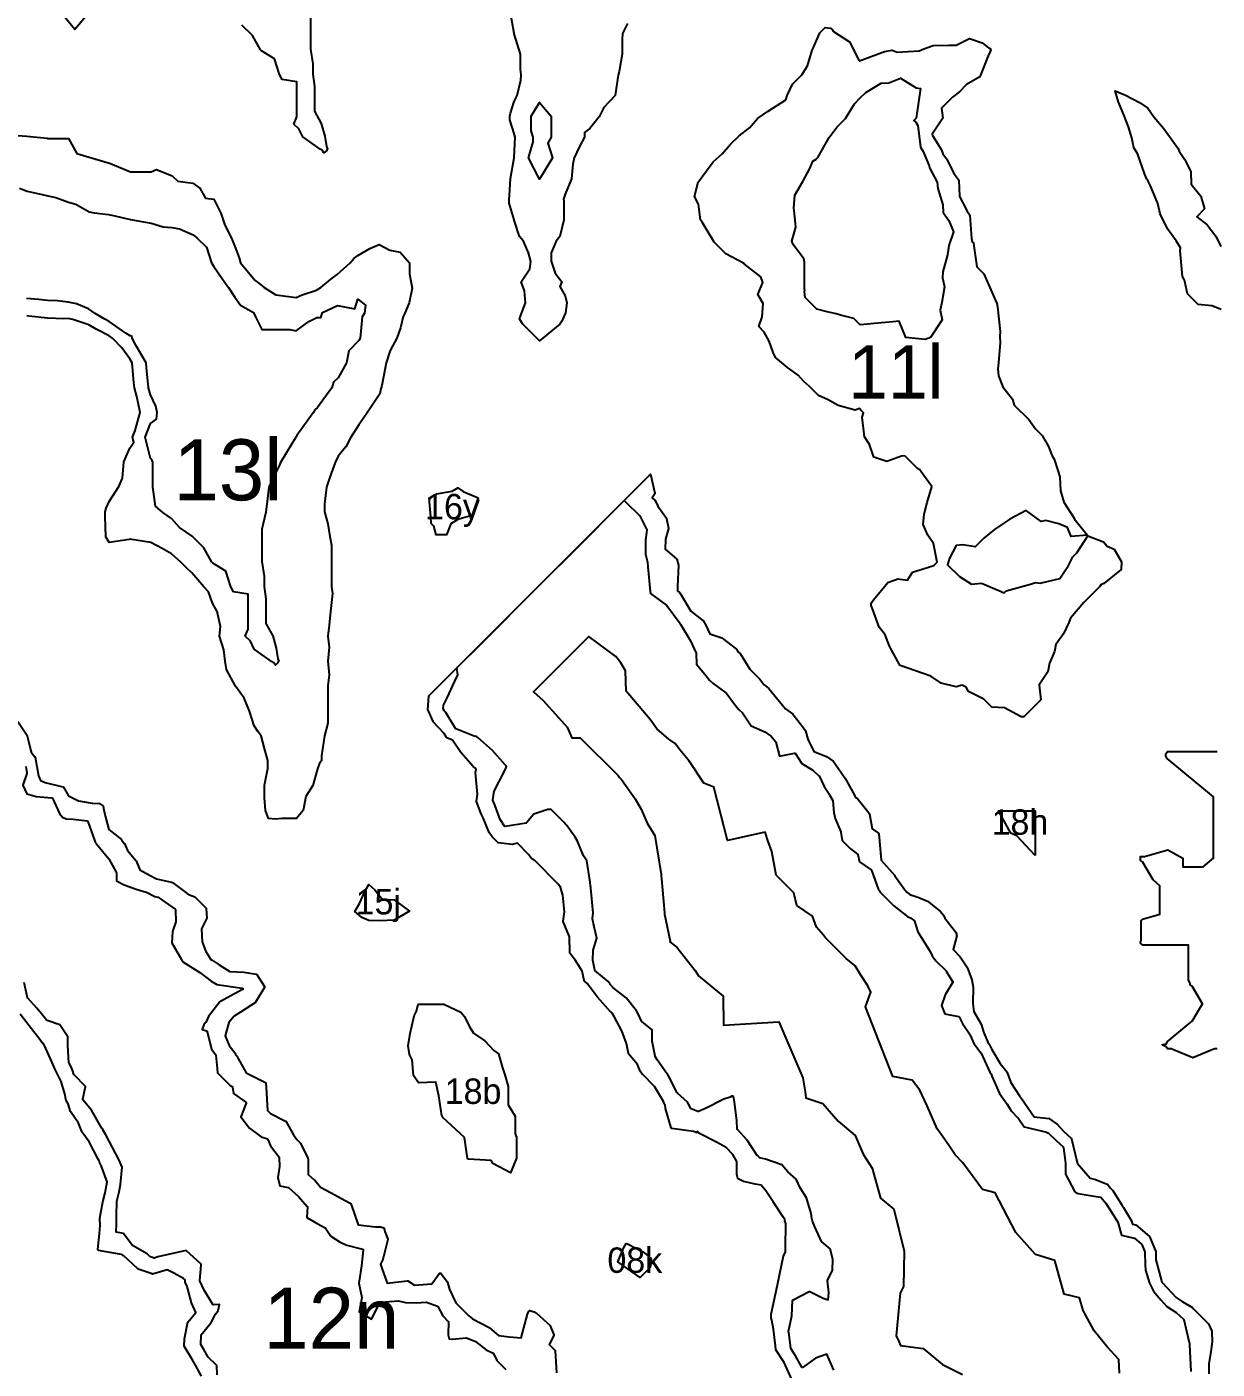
# Model space of a CAD drawing. Header units: millimetres. Extents: x 0 to 500, y 0 to 700.
# Drawn here: x 183.5 to 300.6, y 436.9 to 569 of the extents above; entities that cross this region are included whole.
import ezdxf
from ezdxf.enums import TextEntityAlignment as Align

# ---------------------------------------------------------------- set-up
doc = ezdxf.new("R2010")
doc.units = ezdxf.units.MM
doc.layers.add('CORTE', color=1, linetype='Continuous')
doc.layers.add('GRABADO', color=5, linetype='Continuous')

msp = doc.modelspace()

# ---------------------------------------------------------------- linework, layer by layer
at = {"layer": 'CORTE'}
for points in [[(186.52, 575.12), (188.32, 573.14), (188.62, 573.05), (188.78, 572.68), (189.81, 570.91), (189.5, 570.16), (188.27, 568.69), (187.05, 570.16), (186.75, 570.87), (186.17, 572.27), (185.9, 572.6), (185, 573.67), (185, 575.1), (185.4, 576.07), (186.29, 576.6), (186.52, 575.35), (186.52, 575.12)], [(265.42, 565.6), (265.44, 565.61), (267.9, 566.54), (268.65, 566.67), (269.15, 566.46), (271.31, 566.59), (271.77, 566.79), (272.67, 567.12), (274.21, 567.17), (274.96, 567.15), (276.25, 567.82), (277.49, 567.38), (278.14, 566.91), (278.25, 566.86), (278.35, 566.71), (278.28, 566.53), (278.1, 566.1), (277.26, 564.05), (275.97, 563.28), (275.27, 562.57), (274.57, 562.03), (273.49, 560.95), (273.64, 559.96), (272.59, 558.4), (272.61, 558.27), (273.49, 556.86), (273.65, 556.46), (274.02, 555.95), (274.68, 554.61), (275.21, 553.86), (275.26, 552.29), (275.26, 552.28), (276.03, 550.81), (276.29, 550.43), (276.47, 548.13), (276.52, 547.8), (276.64, 547.72), (276.68, 547.42), (276.98, 545.36), (277.67, 544.67), (278.12, 543.62), (278.93, 541.73), (278.98, 541.63), (278.99, 541.59), (279.01, 541.42), (279.28, 538.98), (279.23, 538.48), (279.28, 537.89), (279.1, 535.91), (279.04, 535.32), (279.12, 534.61), (279.55, 533.53), (280.5, 532.34), (280.65, 531.75), (282.08, 530.32), (282.74, 529.42), (283.4, 528.76), (284.03, 527.67), (284.37, 526.81), (284.57, 526.42), (284.96, 525.32), (285.15, 524.69), (285.2, 523.32), (285.52, 522.2), (286.54, 520.62), (286.62, 520.44), (286.73, 520.35), (287.85, 518.95), (286.27, 518.81), (285.88, 519.72), (285.03, 520.08), (283.76, 520.4), (283.29, 520.31), (281.83, 521.38), (281.83, 521.38), (280.22, 520.54), (279.64, 520.14), (278.73, 519.51), (277.68, 518.66), (276.82, 517.8), (275.59, 518), (274.93, 517.94), (274.3, 516.69), (274.11, 516.03), (275.26, 514.88), (276.46, 514.14), (277.45, 514.23), (279.38, 513.41), (279.45, 513.34), (279.53, 513.34), (279.68, 513.28), (279.87, 513.46), (282.25, 514.14), (282.74, 514.28), (283.2, 514.23), (285.14, 514.68), (285.98, 515.96), (286.42, 516.83), (286.81, 517.22), (287.9, 518.89), (289.44, 518.28), (289.79, 517.88), (290.49, 517.56), (291.2, 516.34), (291.18, 515.58), (289.47, 514.2), (289.19, 514.06), (289.07, 513.9), (287.49, 512.32), (286.18, 510.78), (286.03, 510.35), (285.51, 509.24), (284.75, 508.18), (284.61, 507.51), (284.14, 506.35), (283.95, 505.52), (283.1, 504.23), (283.26, 502.76), (281.59, 501.09), (281.35, 501.07), (279.7, 501.96), (278.47, 502.02), (277.66, 502.83), (276.15, 503.57), (275.92, 503.99), (275.55, 504.19), (274.95, 504.02), (273.48, 504.39), (272.46, 505.07), (271.59, 505.38), (269.54, 506.1), (269.45, 506.13), (269.39, 506.17), (268.39, 508.02), (267.97, 509.14), (267.37, 509.89), (266.73, 511.72), (266.6, 512.02), (266.57, 512.21), (266.66, 512.36), (266.81, 512.6), (268.23, 514.3), (269.21, 514.67), (270.15, 514.51), (270.66, 515.32), (272.74, 515.96), (273.08, 516.3), (272.73, 518.14), (272.16, 518.95), (271.7, 520.01), (271.79, 521.03), (272.11, 522.15), (272.56, 523.72), (272.56, 523.74), (271.5, 525.17), (271.36, 525.37), (271.15, 525.52), (269.91, 526.76), (269.56, 526.73), (268.12, 526.2), (266.86, 526.64), (266.43, 527.87), (265.92, 528.63), (265.71, 530.57), (265.83, 530.97), (265.63, 531.17), (265.43, 531.41), (265.02, 531.25), (263.33, 531.72), (262.35, 532.27), (261.41, 532.69), (260.51, 533.59), (259.92, 534.11), (259.41, 534.69), (258.37, 535.43), (257.17, 536.44), (256.94, 536.93), (256.55, 538.04), (256.07, 538.92), (255.53, 539.47), (255.85, 540.43), (255.97, 541.75), (255.44, 542.62), (255.93, 543.8), (255.73, 544.35), (254.14, 545.6), (254.13, 545.63), (254.12, 545.64), (253.95, 545.75), (252.3, 546.64), (251.16, 547.78), (250.91, 548.18), (250.75, 548.44), (249.95, 549.75), (249.79, 549.96), (249.62, 551.5), (249.2, 552.28), (249.56, 553.67), (250.39, 554.78), (251.05, 555.67), (251.94, 556.48), (252.75, 557.43), (253.62, 558.23), (254.62, 559.02), (255.41, 559.95), (256.47, 560.65), (258.21, 561.78), (258.32, 562.19), (258.85, 563.32), (259.77, 564.24), (260.34, 565.11), (260.78, 566.65), (260.93, 566.92), (261.53, 568.37), (262.07, 568.91), (262.59, 568.83), (262.77, 568.65), (262.88, 568.49), (264.47, 567.47), (265.42, 565.6)], [(225.37, 523.27), (225.92, 523.62), (226.45, 523.24), (227.93, 522.62), (227.32, 520.9), (225.95, 520.49), (225.26, 520.08), (224.81, 519), (223.82, 519), (223.59, 519.83), (223.32, 520.1), (223.27, 520.76), (223.13, 522.62), (223.85, 523.03), (225.37, 523.27)], [(282.73, 487.45), (280.9, 489.36), (280.75, 489.44), (280.32, 489.64), (279.1, 491.83), (282.73, 491.83), (282.73, 487.45)], [(218.26, 481), (217.19, 481.04), (216.49, 481.33), (215.81, 481.94), (216.25, 482.73), (216.86, 484.03), (217.19, 484.58), (217.76, 484.05), (218.54, 483.11), (219.67, 483.06), (221.19, 481.95), (219.67, 481.06), (218.26, 481)], [(227.06, 470.64), (227.47, 469.96), (228.59, 469.22), (229.49, 468.27), (229.92, 467.92), (230.34, 466.54), (230.55, 465.86), (230.89, 464.7), (230.89, 463.8), (230.89, 462.92), (231.58, 461.78), (231.58, 460.06), (231.71, 459.74), (231.71, 457.67), (231.12, 456.21), (229.39, 457.13), (229.2, 457.44), (226.97, 457.56), (226.87, 457.64), (226.62, 459.46), (226.59, 459.68), (224.5, 461.64), (224.46, 461.68), (224.43, 461.72), (224.36, 461.83), (224.07, 463.78), (223.76, 465.15), (222.07, 465.08), (221.58, 465.81), (221.43, 467.35), (221.19, 467.85), (221.04, 468.7), (221.26, 469.93), (221.65, 471.65), (221.79, 471.98), (221.86, 472.12), (222.05, 472.8), (224.57, 472.8), (226.24, 472.01), (226.6, 471.61), (227.06, 470.64)], [(244.94, 447.8), (244.86, 446.89), (243.88, 445.91), (242.93, 446.58), (241.68, 447.46), (242.3, 448.95), (242.5, 449.26), (242.63, 449.23), (244.13, 448.46), (244.5, 448.18), (244.94, 447.8)]]:
    msp.add_lwpolyline(points, close=True, dxfattribs=at)
for points in [[(211.43, 569.93), (211.43, 566.76), (211.67, 565.33), (211.67, 564.31), (211.84, 563.09), (211.84, 561.86), (211.84, 560.66), (212.51, 559.44), (212.85, 558.22), (213.02, 557.2), (213.12, 556.96), (212.98, 556.74), (212.76, 556.55), (212.61, 556.78), (212.39, 556.91), (210.68, 558.14), (210.31, 558.93), (209.8, 559.4), (210.1, 560.11), (210.1, 561.86), (210.1, 563.56), (208.65, 563.78), (208.4, 564.28), (207.9, 565.82), (206.61, 566.59), (206.52, 566.71), (205.74, 568.11), (204.69, 569.14)], [(242.61, 569.29), (242.14, 568.29), (242.09, 567.73), (242.09, 566.26), (241.8, 564.55), (241.72, 564.21), (241.66, 564), (241.4, 562.22), (241.38, 562.16), (240.31, 561.01), (239.82, 560.11), (238.93, 558.95), (238.38, 558.55), (238.38, 558.1), (237.89, 557.2), (237.39, 556.06), (237.25, 555.45), (237.11, 554.02), (236.5, 552.51), (236.36, 552.1), (236.34, 552), (236.35, 551.87), (236.35, 549.96), (235.98, 548.33), (235.6, 547.89), (235.1, 546.74), (235.1, 545.9), (235.5, 544.72), (236.16, 543.86), (235.96, 543.4), (236.5, 542.5), (236.66, 541.82), (236.51, 540.81), (236.18, 540), (235.98, 539.72), (233.98, 538.06), (232.31, 539.73), (232.01, 540.23), (232.6, 541.82), (232.49, 542.98), (232.18, 543.86), (233.01, 545.16), (233.11, 545.89), (232.88, 546.73), (232.38, 547.89), (231.99, 548.32), (231.48, 549.94), (231.47, 549.96), (231, 551.6), (231, 552.01), (231.03, 552.37), (231.11, 554.05), (231.47, 556.07), (231.47, 556.07), (231.47, 556.07), (231.47, 556.1), (231.57, 558.11), (231.47, 558.45), (231.05, 559.8), (231.06, 560.16), (231.1, 560.48), (231.47, 561.63), (231.78, 562.22), (232.12, 563.7), (232.15, 564.23), (232.11, 564.77), (232.11, 566.26), (231.48, 568.28), (231.47, 568.3), (231.47, 568.3), (231.47, 568.32), (231.1, 570.34)], [(301.02, 541.14), (300.1, 541.52), (298.74, 541.64), (297.71, 542.68), (297.43, 543.89), (297.41, 544.05), (297.22, 544.4), (296.99, 546.92), (297.02, 547.23), (296.58, 547.91), (295.74, 549.08), (295.01, 550.55), (294.77, 551.59), (294.05, 553.32), (293.82, 553.79), (293.69, 553.96), (293.5, 554.44), (292.77, 556.49), (292.41, 557.07), (292.21, 558.05), (291.91, 559.11), (291.42, 560.31), (290.9, 561.56), (290.59, 562.67), (291.6, 562.25), (292.97, 561.53), (293.81, 560.96), (294.38, 560.12), (295.33, 559), (296.51, 557.34), (296.77, 556.98), (296.87, 556.74), (297.39, 555.95), (298.02, 554.74), (298.06, 553.48), (299.01, 552.3), (299.37, 551.05), (298.6, 550.28), (299.63, 549.49), (300.47, 548.38), (300.98, 547.35)], [(181.78, 558.32), (183.55, 558.22), (185.56, 558), (185.6, 557.99), (185.61, 557.98), (185.62, 557.98), (187.66, 557.98), (188.48, 556.51), (189.68, 556.15), (191.68, 555.55), (191.72, 555.54), (191.73, 555.53), (191.77, 555.5), (193.75, 554.71), (195.76, 554.71), (196.3, 554.93), (197.85, 554.31), (198.39, 553.77), (199.88, 553.59), (200.57, 553.09), (201.11, 552.12), (201.93, 552.01), (202.63, 550.62), (203.02, 549.45), (203.67, 548.18), (203.99, 547.34), (204.42, 546.23), (204.57, 545.74), (206.01, 544), (206.36, 543.74), (206.9, 543.32), (208.03, 542.6), (209.29, 542.42), (210.03, 542.32), (210.63, 542.58), (212.04, 543.05), (212.45, 543.32), (213.42, 544.09), (214.07, 544.61), (214.07, 544.61), (215.36, 545.75), (215.73, 546.2), (216.11, 546.46), (217.27, 547.15), (218.19, 547.55), (219.25, 546.98), (220.27, 546.8), (220.72, 546.27), (221.17, 545.73), (221.17, 544.67), (221.43, 543.25), (221.16, 541.82), (220.73, 540.78), (220.56, 540.47), (220.3, 539.34), (219.92, 538.33), (219.27, 537.12), (218.88, 535.9), (218.46, 533.69), (218.38, 533.46), (218.37, 533.34), (218.26, 532.85), (217.01, 530.99), (216.66, 530.45), (216.21, 529.79), (215.39, 528.54), (214.93, 527.63), (214.18, 526.73), (213.88, 526.11), (213.36, 524.65), (213.01, 523.67), (212.82, 522.04), (212.82, 521.25), (213.15, 520.06), (213.36, 518.81), (213.5, 517.97), (213.5, 513.91), (213.6, 513.2), (213.42, 511.45), (213.27, 510.11), (213.16, 509.02), (213.27, 507.92), (213.16, 506.57), (213.27, 505.22), (213.16, 504.12), (213.16, 500.46), (212.82, 499.22), (212.54, 497.25), (212.54, 496.76), (212.34, 496.52), (212.15, 495.98), (211.68, 494.31), (211, 493.25), (210.73, 491.86), (210.07, 491.08), (208.62, 491.08), (208, 491.01), (207.32, 491.08), (207.03, 491.88), (206.92, 493.11), (206.92, 494.35), (207.26, 496), (207.26, 496.78), (206.93, 497.97), (206.59, 499.2), (206.28, 499.64), (205.89, 500.2), (205.43, 501.65), (204.93, 502.93), (204.07, 504.08), (203.86, 504.45), (203.18, 505.74), (203.04, 506.56), (202.92, 507.68), (202.49, 509.01), (202.61, 509.97), (202.26, 511.44), (201.82, 512.26), (201.42, 513.38), (200.96, 513.86), (199.79, 515.26), (199.29, 515.69), (198.69, 516.3), (197.77, 517.11), (196.85, 517.63), (195.75, 518.24), (193.87, 518.54), (193.73, 518.57), (193.6, 518.54), (191.66, 518.23), (191.32, 518.78), (191.24, 520.78), (191.24, 521.25), (191.34, 521.62), (191.63, 522.25), (192.58, 523.73), (192.95, 524.56), (193.1, 526.15), (193.67, 527.52), (194.06, 528.1), (193.94, 528.59), (194.21, 529.26), (194.68, 531.03), (194.38, 532.59), (194.13, 533.46), (194.08, 533.97), (193.9, 535.89), (193.67, 536.29), (192.89, 537.38), (191.99, 538.31), (191.66, 538.55), (190.38, 539.21), (189.63, 539.65), (188.08, 540.16), (187.61, 540.28), (187.2, 540.23), (185.58, 540.31), (183.73, 540.51), (183.54, 540.52)], [(258.81, 435.82), (258.16, 437.27), (258.02, 437.55), (257.22, 438.82), (257.21, 438.82), (257.21, 438.83), (257.21, 438.84), (257.17, 439.19), (256.97, 440.84), (256.82, 441.72), (256.75, 441.93), (256.75, 441.94), (256.74, 441.94), (256.74, 441.95), (256.74, 441.96), (256.75, 442.31), (256.75, 442.31), (257.35, 445.04), (257.37, 445.16), (257.37, 445.17), (257.37, 445.17), (257.37, 445.18), (257.38, 445.19), (257.38, 445.19), (257.95, 448.04), (257.95, 448.04), (257.96, 448.05), (257.96, 448.06), (258.16, 448.4), (258.17, 448.85), (258.2, 451.22), (258.11, 451.49), (258.11, 451.5), (258.1, 451.5), (258.09, 451.62), (257.98, 451.81), (256.96, 453.35), (256.23, 454.44), (255.77, 454.99), (255.18, 455.12), (254.05, 455.36), (254.05, 455.36), (254.04, 455.36), (253.52, 455.63), (253.51, 455.63), (253.51, 455.63), (253.5, 455.64), (253.5, 455.64), (253.49, 455.65), (253.49, 455.66), (253.49, 455.66), (253.48, 455.67), (253.37, 456.05), (253.37, 456.05), (253.36, 456.06), (253.36, 456.06), (253.37, 457.35), (252.97, 458.01), (252.34, 458.72), (251.36, 459.23), (249.65, 460.11), (249.65, 460.11), (249.64, 460.11), (249.63, 460.12), (249.63, 460.12), (249.62, 460.13), (249.62, 460.13), (249.55, 460.27), (249.4, 460.21), (249.4, 460.2), (249.38, 460.2), (249.37, 460.2), (249.36, 460.2), (249.35, 460.2), (249.35, 460.21), (249.11, 460.3), (246.99, 460.59), (246.98, 460.59), (246.97, 460.59), (246.96, 460.59), (246.96, 460.6), (246.95, 460.6), (246.94, 460.61), (246.94, 460.61), (246.93, 460.62), (246.93, 460.63), (246.93, 460.63), (246.93, 460.64), (246.37, 462.54), (246.36, 462.55), (246.36, 462.55), (246.32, 462.91), (246.27, 462.97), (246.27, 462.97), (246.27, 462.98), (246.26, 462.98), (246.16, 463.25), (245.28, 464.72), (244.09, 465.91), (244.09, 465.91), (244.08, 465.91), (243.87, 466.21), (243.87, 466.21), (243.87, 466.21), (243.87, 466.22), (243.62, 466.88), (242.73, 467.94), (242.73, 467.94), (242.72, 467.95), (242.72, 467.95), (242.72, 467.96), (242.72, 467.97), (242.53, 468.94), (242.07, 470.18), (241.34, 471.52), (241.1, 471.93), (241.04, 472), (240.97, 472.06), (240.97, 472.06), (240.96, 472.06), (239.66, 473.51), (239.66, 473.51), (238.67, 474.85), (238.38, 475.09), (238.37, 475.1), (238.37, 475.1), (238.36, 475.11), (238.36, 475.11), (238.36, 475.12), (238.36, 475.13), (238.35, 475.13), (238.16, 476.06), (237.5, 477.12), (236.96, 477.84), (236.96, 477.85), (236.95, 477.86), (236.95, 477.86), (236.95, 477.87), (236.95, 477.88), (236.92, 479.42), (236.91, 479.45), (236.31, 480.95), (236.31, 480.96), (236.31, 480.97), (236.31, 480.98), (236.31, 480.98), (236.44, 481.88), (236.25, 483.54), (236.1, 484.08), (236.03, 484.32), (235.81, 484.63), (233.5, 486.95), (233.17, 487.17), (233.17, 487.17), (233.16, 487.18), (233.16, 487.18), (233.16, 487.19), (232.93, 487.51), (231.8, 488.64), (231.29, 488.53), (231.28, 488.53), (229.95, 488.68), (229.94, 488.68), (229.93, 488.68), (229.92, 488.69), (229.92, 488.69), (229.91, 488.69), (229.91, 488.69), (229.9, 488.7), (229.4, 489.17), (229.39, 489.18), (229.39, 489.18), (229.02, 489.7), (229.02, 489.71), (229.02, 489.71), (228.43, 491.13), (228.24, 491.54), (228.24, 491.54), (227.76, 492.75), (227.76, 492.75), (227.76, 492.76), (227.76, 492.77), (227.86, 493.48), (227.66, 495.6), (227.66, 495.61), (227.66, 495.62), (227.66, 495.62), (227.66, 495.62), (227.75, 495.9), (227.62, 496.05), (227.44, 496.2), (227.44, 496.2), (226.24, 497.56), (226.24, 497.56), (225.41, 498.78), (224.86, 499.01), (224.85, 499.01), (224.85, 499.01), (224.84, 499.02), (224.84, 499.02), (224.83, 499.03), (224.83, 499.03), (224.82, 499.03), (224.58, 499.44), (223.52, 500.6), (223.51, 500.6), (223.51, 500.61), (223.51, 500.61), (223.01, 501.74), (223, 501.75), (223, 501.76), (223, 501.76), (223, 501.77), (223, 501.77), (223.09, 503.12), (223.09, 503.12), (223.09, 503.14), (223.09, 503.15), (223.1, 503.15), (223.1, 503.16), (223.11, 503.17), (223.96, 504.02), (226.96, 507.02), (231.25, 511.31), (236.13, 516.19), (240.06, 520.12), (243.34, 523.4), (243.81, 523.87), (243.81, 523.87), (243.9, 523.96), (243.9, 523.96), (244.9, 524.96), (245.32, 523.07), (245.32, 523.06), (245.32, 523.05), (245.32, 523.04), (245.31, 523.03), (245.31, 523.02), (245.06, 522.64), (245.31, 522.38), (245.32, 522.38), (245.32, 522.37), (245.32, 522.37), (245.33, 522.36), (245.6, 521.79), (246.46, 520.63), (246.46, 520.62), (246.46, 520.62), (246.47, 520.61), (246.47, 520.6), (246.65, 519.64), (246.65, 519.64), (246.65, 519.63), (246.65, 519.62), (246.65, 519.61), (246.35, 518.56), (246.32, 517.59), (247.44, 516.61), (247.45, 516.61), (247.45, 516.61), (247.46, 516.6), (247.46, 516.59), (247.46, 516.59), (247.46, 516.58), (247.63, 516.01), (247.63, 516), (247.64, 515.99), (247.55, 513.91), (247.53, 513.46), (247.74, 513.3), (247.75, 513.3), (247.75, 513.29), (247.76, 513.28), (247.94, 513.03), (247.94, 513.03), (248.84, 511.49), (250.04, 510.57), (250.05, 510.56), (250.05, 510.56), (250.05, 510.55), (250.06, 510.55), (250.34, 510.09), (250.34, 510.09), (250.73, 509.26), (251.9, 508.84), (251.91, 508.84), (251.92, 508.84), (251.92, 508.83), (253.34, 507.72), (253.34, 507.72), (253.35, 507.71), (253.35, 507.71), (253.35, 507.7), (253.36, 507.7), (253.47, 507.47), (253.69, 507.31), (253.69, 507.31), (253.7, 507.3), (253.7, 507.3), (253.71, 507.3), (254.65, 505.76), (255.63, 504.78), (255.63, 504.77), (256.02, 504.27), (256.53, 503.88), (256.53, 503.88), (256.53, 503.88), (257.42, 502.78), (258.15, 501.87), (258.86, 501.36), (258.86, 501.36), (258.87, 501.36), (258.87, 501.35), (259.39, 500.73), (259.39, 500.73), (260.13, 499.72), (260.13, 499.71), (260.14, 499.71), (260.14, 499.7), (260.37, 498.89), (260.95, 497.67), (262.18, 497.18), (262.19, 497.17), (262.2, 497.17), (262.86, 496.71), (262.86, 496.71), (262.86, 496.7), (262.87, 496.7), (262.87, 496.7), (263.33, 496.04), (264.06, 494.99), (264.06, 494.99), (265, 493.23), (265.07, 493.16), (265.2, 493.08), (265.2, 493.08), (265.21, 493.08), (265.21, 493.07), (266.25, 491.78), (266.25, 491.78), (266.4, 491.57), (266.4, 491.56), (266.41, 491.55), (266.41, 491.54), (266.69, 490.05), (267.3, 489.63), (267.31, 489.63), (267.31, 489.62), (267.32, 489.62), (267.32, 489.61), (267.33, 489.61), (267.33, 489.6), (267.33, 489.59), (267.33, 489.58), (267.57, 486.98), (267.58, 486.98), (267.58, 486.97), (267.58, 486.97), (267.58, 486.97), (268.92, 485.46), (268.92, 485.45), (269.89, 484.06), (270.14, 483.81), (270.39, 483.61), (271.27, 483.29), (271.27, 483.29), (272.12, 482.94), (272.13, 482.94), (272.13, 482.94), (272.14, 482.93), (273.4, 481.94), (273.4, 481.94), (273.4, 481.94), (273.69, 481.58), (273.7, 481.58), (273.7, 481.57), (273.7, 481.56), (273.83, 481.27), (274.9, 479.9), (274.9, 479.9), (274.9, 479.89), (274.91, 479.88), (274.91, 479.88), (275.01, 479.55), (275.01, 479.55), (275.01, 479.54), (275.01, 479.53), (275.01, 479.52), (274.65, 478.18), (275.35, 477.48), (275.35, 477.47), (275.35, 477.47), (276.05, 476.38), (276.05, 476.38), (276.06, 476.37), (276.36, 475.57), (276.36, 475.57), (276.48, 475.2), (276.48, 475.2), (276.61, 474.48), (276.61, 474.48), (276.61, 474.47), (276.57, 472.87), (276.67, 472.08), (277.39, 470.85), (277.39, 470.84), (277.39, 470.84), (277.66, 469.99), (278.05, 469.07), (278.24, 468.83), (278.24, 468.82), (278.24, 468.82), (278.47, 468.34), (279.27, 466.97), (279.96, 466.11), (279.96, 466.1), (279.96, 466.09), (280.31, 465.12), (281.19, 463.8), (281.46, 463.41), (281.68, 463.12), (281.68, 463.12), (282.61, 461.72), (284.08, 461.56), (284.08, 461.56), (284.09, 461.55), (284.1, 461.55), (284.11, 461.55), (284.11, 461.54), (284.83, 461.04), (284.83, 461.03), (284.84, 461.03), (285.49, 460.33), (286.28, 459.59), (286.28, 459.59), (286.29, 459.58), (286.29, 459.57), (286.3, 459.56), (286.3, 459.56), (286.82, 457.36), (286.82, 457.36), (286.83, 457.26), (286.83, 457.26), (286.83, 457.21), (286.88, 457.13), (288.14, 455.71), (288.64, 455.55), (288.64, 455.55), (289.8, 455.11), (289.81, 455.11), (289.81, 455.1), (289.82, 455.1), (289.82, 455.1), (289.83, 455.09), (289.83, 455.09), (290.08, 454.74), (290.34, 454.48), (290.34, 454.48), (290.35, 454.47), (291.26, 453.02), (291.4, 452.8), (292.19, 451.49), (292.19, 451.49), (292.19, 451.48), (292.28, 451.18), (292.57, 451.11), (292.58, 451.11), (292.58, 451.1), (292.59, 451.1), (292.59, 451.1), (292.6, 451.09), (293.95, 449.97), (293.95, 449.97), (293.95, 449.97), (293.96, 449.96), (293.96, 449.95), (293.97, 449.95), (294.56, 448.55), (294.57, 448.55), (294.57, 448.54), (294.57, 448.53), (294.59, 447.66), (295.14, 445.58), (295.18, 445.47), (295.2, 445.43), (295.23, 445.39), (296.57, 443.95), (297.18, 443.56), (298.14, 443), (298.15, 443), (298.15, 442.99), (298.16, 442.99), (298.32, 442.81), (299.76, 441.37), (299.76, 441.36), (299.76, 441.36), (299.77, 441.35), (299.77, 441.35), (300.09, 440.64), (300.09, 440.64), (300.09, 440.63), (300.09, 440.62), (300.12, 439.6), (300.12, 439.6), (300, 438.65), (300, 438.65), (299.8, 437.44), (299.81, 436.45)], [(291.02, 436.51), (290.96, 437.86), (289.81, 439.1), (288.51, 440.68), (287.44, 442.67), (287.07, 443.92), (285.58, 444.29), (284.64, 447.58), (282.75, 448.19), (280.83, 450.34), (278.77, 454.26), (277.52, 454.57), (275.59, 457.19), (274.84, 458), (274.19, 458.99), (273.07, 460.54), (272.09, 462.82), (272.06, 462.88), (271.37, 464.35), (270.61, 465.34), (268.73, 465.69), (266.04, 472.54), (266.55, 473.98), (266.25, 474.61), (265.58, 475.68), (265.01, 476.58), (264.14, 477.29), (262.1, 479.33), (261.91, 479.61), (261.21, 480.39), (260.81, 481.48), (259.29, 482.51), (258.98, 483.77), (257.25, 485.5), (256.82, 487.83), (256.44, 488.82), (256.17, 489.73), (252.45, 488.92), (251.11, 494.15), (250.14, 494.57), (248.65, 496.79), (248.59, 496.84), (247.76, 497.82), (247.3, 498.44), (246.69, 498.89), (245.5, 499.9), (244.84, 500.81), (242.49, 503.6), (242.42, 505.61), (241.96, 506.39), (241.48, 507.03), (238.83, 508.99), (238.67, 508.83), (233.39, 503.55), (234.3, 502.73), (235.82, 501.03), (236.68, 500.07), (237.14, 499), (237.97, 499.01), (241.69, 495.3), (241.82, 495.11), (242.02, 494.92), (243.36, 493.01), (243.95, 492), (244.54, 490.63), (245.3, 489.39), (245.92, 485.57), (245.93, 485.41), (245.98, 485.14), (246.27, 481.81), (246.26, 481.67), (246.83, 479.02), (246.8, 478.94), (247.46, 478.42), (249.27, 476.14), (249.59, 475.6), (252.04, 473.6), (252.05, 470.73), (257.51, 471.07), (259.86, 465.58), (260.09, 464.19), (260.16, 463.6), (261.83, 463.04), (263.34, 461.3), (265.01, 459.88), (265.79, 458.07), (266.69, 456.68), (267.51, 453.72), (268.8, 452.65), (269.84, 448.5), (269.75, 445.03), (269.44, 444.37), (269.06, 440.2), (269.33, 439.57), (269.48, 439.24), (271.71, 438.95), (273.61, 437.38), (275.56, 436.38)], [(182.67, 500.62), (183.57, 499.24), (183.58, 499.23), (183.58, 499.22), (183.65, 498.94), (183.98, 497.6), (184.35, 497.14), (184.35, 497.14), (184.35, 497.13), (184.36, 497.13), (184.36, 497.12), (184.36, 497.11), (184.7, 495.28), (184.88, 494.81), (185.35, 494.62), (187.09, 494.19), (187.1, 494.19), (187.11, 494.18), (187.11, 494.18), (187.12, 494.18), (187.12, 494.17), (187.13, 494.17), (187.13, 494.16), (187.14, 494.16), (187.64, 493.3), (188.62, 492.83), (189.98, 492.6), (190.67, 492.55), (190.68, 492.55), (190.69, 492.54), (190.69, 492.54), (190.7, 492.54), (191.03, 492.33), (191.04, 492.33), (191.04, 492.33), (191.05, 492.32), (191.05, 492.31), (191.06, 492.31), (191.06, 492.3), (191.06, 492.29), (191.06, 492.29), (191.13, 491.94), (191.26, 491.33), (191.62, 489.99), (192.85, 489), (192.85, 489), (192.86, 488.99), (193.13, 488.63), (193.14, 488.63), (193.14, 488.62), (193.45, 487.93), (194.3, 486.92), (194.3, 486.92), (194.31, 486.91), (194.31, 486.9), (194.67, 486.02), (195.67, 485.46), (196.3, 485.15), (197.77, 484.81), (197.78, 484.81), (197.87, 484.78), (197.88, 484.78), (197.88, 484.78), (199.33, 483.71), (199.55, 483.58), (200.06, 483.38), (200.06, 483.38), (200.07, 483.38), (200.08, 483.37), (200.08, 483.37), (201.17, 482.27), (201.17, 482.27), (201.18, 482.26), (201.18, 482.26), (201.19, 482.25), (201.19, 482.24), (201.19, 482.23), (201.26, 481.31), (201.26, 481.3), (201.26, 481.29), (201.26, 481.28), (200.72, 480.21), (200.79, 478.95), (201.16, 477.98), (201.65, 477.22), (201.78, 477.14), (201.78, 477.14), (201.87, 477.07), (202.46, 476.68), (203.52, 476.03), (204.88, 475.96), (204.88, 475.96), (206.12, 475.75), (206.13, 475.75), (206.13, 475.74), (206.14, 475.74), (206.15, 475.73), (206.15, 475.73), (206.16, 475.72), (206.16, 475.72), (206.92, 474.54), (206.92, 474.54), (206.92, 474.53), (206.93, 474.52), (206.93, 474.51), (206.93, 474.5), (206.93, 474.49), (206.93, 474.48), (206.92, 474.47), (206.92, 474.46), (206.05, 473.01), (206.04, 473), (206.03, 472.99), (204.57, 472.03), (203.95, 471.63), (203.42, 471), (203.06, 469.69), (203.46, 468.76), (204.04, 467.99), (204.04, 467.99), (204.05, 467.98), (204.05, 467.98), (204.05, 467.97), (204.05, 467.96), (204.06, 467.96), (204.07, 467.84), (204.18, 467.72), (204.18, 467.72), (204.19, 467.72), (204.19, 467.71), (205.13, 466.06), (206.96, 465.14), (206.96, 465.14), (206.96, 465.13), (206.97, 465.13), (207.03, 465.08), (207.03, 465.08), (207.04, 465.07), (207.04, 465.07), (207.04, 465.06), (207.05, 465.05), (207.05, 465.04), (207.05, 465.04), (207.05, 465.03), (207.07, 464.63), (207.21, 462.34), (207.51, 462.04), (209, 461.31), (209, 461.31), (209.01, 461.31), (209.02, 461.3), (209.02, 461.3), (209.03, 461.29), (209.03, 461.29), (209.77, 459.95), (210.11, 459.51), (210.46, 459.15), (210.47, 459.15), (210.47, 459.14), (210.47, 459.14), (211.19, 457.67), (211.19, 457.67), (211.23, 457.52), (211.23, 457.52), (211.23, 457.51), (211.23, 457.5), (211.2, 456.06), (211.85, 455.49), (211.86, 455.49), (212.43, 454.82), (213.47, 454.26), (215.22, 453.31), (215.35, 453.25), (215.35, 453.25), (215.36, 453.24), (215.36, 453.24), (215.37, 453.23), (215.37, 453.23), (215.44, 453.12), (215.44, 453.12), (215.45, 453.11), (215.45, 453.11), (216.12, 451.12), (217.83, 450.91), (218.32, 450.91), (218.32, 450.91), (218.33, 450.91), (218.34, 450.91), (218.65, 450.8), (218.66, 450.8), (218.66, 450.8), (218.67, 450.79), (218.67, 450.79), (218.68, 450.78), (218.68, 450.78), (218.69, 450.77), (218.69, 450.76), (218.69, 450.76), (218.7, 450.75), (218.74, 450.44), (219.05, 449.71), (219.05, 449.7), (219.05, 449.7), (219.05, 449.69), (219.06, 449.68), (219.06, 449.68), (219.05, 449.67), (218.55, 447.69), (218.55, 447.68), (218.33, 447.23), (218.47, 446.83), (219, 445.38), (219.82, 445.45), (220.97, 445.6), (220.98, 445.6), (220.98, 445.6), (220.99, 445.6), (221, 445.6), (221.01, 445.6), (221.01, 445.59), (221.02, 445.59), (221.66, 445.18), (223.39, 445.3), (224.13, 446.34), (224.14, 446.35), (224.16, 446.36), (224.17, 446.36), (224.18, 446.36), (224.19, 446.36), (224.2, 446.36), (224.22, 446.36), (224.22, 446.36), (224.23, 446.36), (224.24, 446.35), (224.24, 446.34), (224.25, 446.34), (224.25, 446.34), (224.91, 445.47), (224.91, 445.47), (224.92, 445.46), (224.92, 445.46), (225.1, 444.74), (225.74, 443.42), (227.01, 442.16), (227.19, 442.02), (227.19, 442.01), (227.37, 441.84), (229.03, 440.99), (229.03, 440.99), (229.04, 440.98), (229.95, 440.22), (230.97, 440.09), (232.15, 440), (232.67, 441.81), (232.79, 442.3), (232.79, 442.3), (232.93, 442.61), (232.93, 442.62), (232.94, 442.63), (232.95, 442.64), (232.96, 442.65), (232.97, 442.66), (232.99, 442.66), (233, 442.66), (233.01, 442.66), (233.3, 442.59), (233.31, 442.59), (233.31, 442.59), (233.44, 442.53), (233.45, 442.53), (233.65, 442.41), (233.66, 442.41), (233.66, 442.4), (235.01, 441.19), (235.02, 441.18), (235.02, 441.18), (235.02, 441.17), (235.03, 441.17), (235.03, 441.16), (235.39, 440.28), (235.39, 440.28), (235.39, 440.27), (235.4, 440.26), (235.39, 440.25), (235.39, 440.24), (235.39, 440.24), (235.39, 440.23), (234.92, 439.33), (235.48, 438.76), (235.48, 438.76), (235.49, 438.75), (235.49, 438.75), (235.5, 438.74), (235.5, 438.73), (235.5, 438.73), (235.5, 438.72), (235.65, 436.56)], [(300.63, 468.43), (300.34, 468.43), (298.21, 467.54), (296.08, 468.43), (295.72, 468.43), (295.6, 468.63), (295.2, 468.8), (295.63, 468.92), (295.7, 469.11), (297.83, 470.88), (298, 471.02), (298.15, 471.15), (299.17, 472.86), (298.15, 474.57), (297.97, 474.72), (297.97, 474.88), (297.8, 475.16), (297.8, 478.62), (293.29, 478.62), (293.08, 478.8), (293.08, 478.99), (293.13, 479.09), (293.13, 481.05), (293.28, 481.17), (294.99, 481.65), (294.99, 484.47), (294.31, 485.04), (293.26, 486.8), (293.08, 486.95), (293.08, 487.34), (293.48, 487.34), (295.77, 487.98), (297.23, 487.17), (297.23, 486.32), (299.23, 486.32), (300.25, 487.16), (300.25, 493.2), (298.16, 494.94), (298, 495.08), (297.83, 495.22), (295.71, 496.99), (295.58, 497.2), (295.58, 497.43), (295.72, 497.67), (296.1, 497.67), (300.32, 497.67), (300.63, 497.67)], [(200.74, 436.2), (200.14, 437.29), (199.86, 437.76), (199.03, 439.17), (199.03, 439.18), (199.02, 439.19), (199.02, 439.19), (199.02, 439.2), (199.02, 439.2), (199.02, 439.21), (199.04, 439.88), (199.04, 439.88), (199.04, 439.88), (199.39, 441.55), (199.4, 441.56), (199.4, 441.56), (199.4, 441.57), (199.41, 441.57), (200.18, 442.47), (199.75, 443.43), (199.75, 443.43), (199.75, 443.44), (199.31, 445.05), (199.11, 445.47), (199.11, 445.48), (199.11, 445.49), (199.11, 445.5), (199.11, 445.51), (199.12, 445.69), (198.96, 445.83), (198, 446.35), (197.34, 446.67), (195.92, 446.26), (195.91, 446.26), (195.9, 446.26), (195.9, 446.26), (195.89, 446.26), (195.88, 446.26), (195.88, 446.27), (194.51, 446.75), (194.5, 446.75), (194.49, 446.75), (194.49, 446.76), (194.48, 446.76), (193.08, 448.04), (192.96, 448.1), (192.96, 448.11), (192.95, 448.11), (192.94, 448.12), (192.94, 448.12), (192.89, 448.2), (192.67, 448.23), (190.6, 448.59), (190.6, 448.59), (190.59, 448.59), (190.58, 448.6), (190.57, 448.6), (190.57, 448.61), (190.56, 448.61), (190.56, 448.61), (190.55, 448.62), (190.55, 448.63), (190.55, 448.63), (190.54, 448.64), (190.54, 448.65), (190.54, 448.66), (190.54, 448.67), (190.68, 450.24), (190.76, 451.04), (190.74, 451.74), (190.74, 451.75), (191.03, 453.36), (191.24, 454.24), (191.45, 455.33), (190.86, 456.95), (190.71, 457.28), (190.66, 457.39), (190.57, 457.56), (189.67, 459.27), (188.95, 460.26), (188.95, 460.26), (188.95, 460.27), (188.95, 460.27), (188.62, 461.11), (187.85, 462.24), (187.85, 462.25), (187.85, 462.25), (187.84, 462.26), (187.62, 463), (187.44, 463.27), (187.44, 463.27), (187.44, 463.28), (187.44, 463.28), (187.43, 463.29), (187.29, 463.99), (186.92, 465.19), (186.38, 466.32), (186, 467.14), (185.3, 468.76), (185.04, 469.03), (185.03, 469.03), (185.03, 469.04), (184.84, 469.32), (183.79, 470.67), (182.9, 471.82)]]:
    msp.add_lwpolyline(points, dxfattribs=at)
at = {"layer": 'GRABADO'}
for points in [[(273.08, 553.67), (273.15, 553.04), (273.63, 551.46), (273.68, 550.69), (273.72, 550.6), (274.22, 549.9), (274.69, 548.8), (274.24, 547.44), (274.08, 546.53), (273.63, 544.85), (273.61, 544.27), (273.79, 543.38), (273.52, 541.85), (273.38, 541.09), (273.56, 540.14), (272.42, 538.41), (271.91, 538.2), (270.01, 538.41), (269.33, 539.99), (268.71, 539.94), (266.88, 539.77), (266.21, 539.71), (265.51, 539.65), (264.89, 540.26), (263.58, 540.6), (263.13, 540.71), (262.25, 540.93), (261.25, 541.17), (260.08, 542.34), (260.02, 542.93), (260.05, 543.04), (260.02, 543.16), (260.02, 545.81), (259.98, 546.15), (258.91, 547.54), (258.78, 547.86), (259.18, 549.26), (259.03, 550.58), (258.97, 551.13), (259.08, 552.41), (259.85, 553.76), (260.57, 555.03), (260.86, 555.74), (261.17, 555.94), (261.34, 556.11), (262.45, 558.08), (263.22, 559.1), (264.06, 559.94), (264.96, 561.4), (265.52, 561.96), (266.07, 562.51), (267.56, 563.43), (268.33, 563.44), (269.47, 563.91), (271.02, 562.96), (271.43, 562.88), (271.01, 559.96), (270.78, 559.73), (270.98, 559.57), (271.19, 559.24), (271.44, 557.11), (271.7, 556.7), (272.29, 555.28), (272.31, 555.09), (273.08, 553.67)], [(232.89, 556.07), (233.33, 557.64), (233.35, 558.11), (233.16, 558.73), (233.16, 560.18), (233.98, 561.53), (235.1, 560.18), (235.1, 558.1), (234.78, 557.52), (235.25, 556.07), (233.98, 553.97), (232.89, 556.07)]]:
    msp.add_lwpolyline(points, close=True, dxfattribs=at)
for points in [[(182.82, 553.1), (183.57, 552.78), (185.05, 552.45), (185.6, 552.33), (186.39, 552.16), (187.64, 551.7), (188.35, 551.5), (189.68, 550.77), (190.18, 550.67), (191.57, 550.5), (191.71, 550.47), (191.9, 550.44), (193.75, 549.99), (195.03, 549.76), (195.79, 549.63), (196.94, 549.28), (197.82, 549.21), (198.57, 549.1), (199.89, 548.49), (200.28, 548.2), (201.22, 547.3), (201.72, 545.73), (201.95, 545.38), (202.74, 544.24), (203.39, 543.3), (203.99, 542.35), (204.56, 541.58), (205.85, 540.86), (206.03, 540.44), (206.65, 539.2), (209.41, 539.2), (210.02, 539.06), (211.27, 539.96), (212.06, 540.36), (212.46, 540.36), (212.62, 540.86), (214.1, 541.55), (215.82, 541.23), (216.11, 542.16), (216.85, 541.58), (216.74, 540.78), (216.53, 540.42), (216.53, 540.42), (216.34, 538.34), (216.21, 538.11), (215.2, 537.1), (214.98, 535.89), (214.17, 534.44), (213.72, 533.99), (213.55, 533.44), (212.13, 531.5), (211.88, 531.28), (211.7, 530.99), (210.1, 528.74), (210.02, 528.63), (209.96, 528.54), (209.6, 527.94), (208.5, 526.1), (208.35, 525.77), (208.07, 525.18), (207.35, 523.67), (207.18, 522.3), (207.06, 521.23), (206.65, 519.53), (206.65, 516.36), (206.89, 514.93), (206.89, 513.91), (207.06, 512.69), (207.06, 511.46), (207.06, 510.26), (207.73, 509.05), (208.07, 507.82), (208.24, 506.8), (208.34, 506.56), (208.2, 506.35), (207.99, 506.15), (207.83, 506.38), (207.62, 506.51), (205.9, 507.74), (205.54, 508.53), (205.02, 509), (205.32, 509.71), (205.32, 511.46), (205.32, 513.16), (203.87, 513.38), (203.62, 513.88), (203.12, 515.42), (201.84, 516.19), (201.74, 516.31), (200.96, 517.71), (199.91, 518.74), (199.8, 518.84), (198.56, 519.71), (197.76, 520.58), (196.91, 521.19), (196.21, 521.82), (195.95, 523.68), (195.95, 525.83), (195.93, 526.12), (195.88, 526.31), (195.7, 526.5), (195.17, 528.59), (195.71, 529.94), (196.3, 530.35), (196.36, 531.02), (196.23, 531.64), (195.7, 532.77), (195.5, 533.46), (195.31, 535.45), (195.27, 535.89), (194.3, 537.57), (193.92, 538.34), (193.86, 538.52), (193.71, 538.55), (193.27, 538.81), (191.66, 539.97), (191.21, 540.2), (190.27, 540.75), (189.62, 541.22), (188.42, 541.72), (187.61, 541.87), (186.55, 542.01), (185.58, 542.05), (184.71, 542.14), (183.53, 542.25)], [(262.9, 436.82), (262.23, 438.37), (261.12, 437.98), (259.89, 437.09), (259.89, 437.09), (259.88, 437.08), (259.87, 437.08), (259.87, 437.08), (259.86, 437.07), (259.85, 437.07), (259.84, 437.07), (259.83, 437.08), (259.82, 437.08), (259.81, 437.08), (259.8, 437.09), (259.8, 437.09), (259.79, 437.1), (259.79, 437.11), (259.78, 437.11), (259.13, 438.23), (258.68, 438.95), (258.67, 438.95), (258.67, 438.97), (258.67, 438.97), (258.67, 438.98), (258.48, 440.5), (258.47, 440.58), (258.47, 440.59), (258.47, 440.6), (258.78, 442.15), (258.86, 443.66), (258.86, 443.66), (258.86, 443.67), (258.87, 443.68), (258.87, 443.69), (258.89, 443.71), (258.89, 443.71), (258.9, 443.72), (260.48, 444.53), (260.49, 444.53), (260.49, 444.53), (260.5, 444.54), (260.51, 444.54), (260.52, 444.54), (260.53, 444.54), (260.54, 444.53), (260.54, 444.53), (261.88, 443.88), (262.36, 443.73), (262.42, 444.46), (262.3, 445.6), (262.3, 445.6), (262.3, 445.61), (262.3, 445.62), (262.3, 445.63), (262.3, 445.64), (262.79, 446.66), (262.81, 447.72), (262.56, 448.73), (261.72, 449.43), (261.71, 449.44), (261.71, 449.44), (261.7, 449.45), (261.7, 449.45), (261.7, 449.46), (261.03, 450.9), (261.03, 450.91), (260.83, 451.48), (260.74, 451.73), (260.74, 451.74), (260.67, 452.21), (260.24, 453.76), (259.59, 454.75), (259.59, 454.76), (259.22, 455.61), (258.4, 456.31), (258.4, 456.32), (257.79, 457.02), (256.21, 457.55), (255.62, 457.7), (255.61, 457.7), (255.6, 457.71), (255.6, 457.71), (255.59, 457.71), (255.59, 457.72), (255.4, 457.91), (255.39, 457.91), (255.39, 457.92), (254.39, 459.42), (253.44, 460.47), (253.43, 460.47), (253.43, 460.48), (253.42, 460.49), (253.42, 460.49), (253.42, 460.5), (253.42, 460.51), (253.42, 460.51), (253.39, 461.36), (253.16, 463.18), (253.09, 463.61), (253.02, 463.77), (252.87, 463.76), (252.73, 463.67), (252.73, 463.67), (252.71, 463.67), (252.11, 463.47), (250.36, 462.57), (249.59, 462.26), (249.59, 462.25), (249.58, 462.25), (249.57, 462.25), (249.56, 462.25), (249.55, 462.25), (249.54, 462.25), (249.54, 462.25), (248.89, 462.52), (248.89, 462.52), (248.88, 462.52), (248.87, 462.53), (248.87, 462.53), (248.86, 462.54), (248.86, 462.54), (248.86, 462.55), (248.52, 463.17), (247.53, 464.07), (247.53, 464.08), (247.52, 464.08), (247.52, 464.09), (247.52, 464.09), (246.67, 465.76), (246.53, 465.98), (246.39, 466.12), (246.39, 466.12), (246.39, 466.12), (245.54, 467.32), (245.54, 467.32), (245.33, 467.67), (245.33, 467.68), (245.33, 467.69), (245.33, 467.69), (245.05, 469.18), (245.05, 469.18), (245.05, 470.28), (244.03, 471.11), (244.02, 471.12), (244.02, 471.12), (244.01, 471.13), (244.01, 471.13), (244.01, 471.14), (243.71, 471.81), (243.5, 472.15), (242.48, 473.44), (241.19, 474.46), (241.18, 474.47), (241.18, 474.47), (240.92, 474.76), (240.91, 474.77), (240.72, 475.03), (239.42, 476.13), (239.41, 476.14), (239.41, 476.14), (239.4, 476.15), (239.4, 476.16), (239.4, 476.17), (239.2, 477.14), (239.2, 477.15), (239.2, 477.15), (239.26, 478.1), (239.26, 478.11), (239.26, 478.11), (239.61, 479.29), (239.36, 480.43), (239.19, 481.22), (239.19, 481.23), (239.19, 481.24), (239.24, 481.8), (239.03, 484.22), (239.01, 484.34), (238.98, 484.38), (238.98, 484.39), (238.98, 484.39), (238.98, 484.4), (238.97, 484.41), (238.97, 484.41), (238.95, 484.81), (238.61, 486.91), (238.31, 487.41), (238.3, 487.41), (237.69, 488.85), (237.47, 489.23), (236.65, 490.39), (236.51, 490.53), (236.37, 490.71), (235.12, 491.97), (234.78, 491.96), (233.4, 491.49), (232.69, 490.66), (232.69, 490.65), (232.68, 490.65), (232.67, 490.64), (232.66, 490.64), (232.65, 490.63), (232.65, 490.63), (230.6, 490.29), (230.59, 490.29), (230.58, 490.29), (230.57, 490.29), (230.56, 490.29), (230.56, 490.3), (230.55, 490.3), (230.54, 490.31), (230.54, 490.31), (230.53, 490.31), (230.53, 490.32), (230.53, 490.32), (230.09, 490.97), (230.09, 490.98), (230.09, 490.98), (229.62, 492.32), (229.39, 492.89), (229.39, 492.9), (229.39, 492.91), (229.39, 492.92), (229.51, 493.77), (229.51, 493.78), (229.52, 493.78), (229.52, 493.78), (230.52, 495.75), (230.68, 496.08), (230.73, 496.19), (230.69, 496.26), (230.59, 496.37), (229.35, 497.77), (227.95, 499.02), (227.82, 499.1), (227.74, 499.13), (227.54, 499.17), (227.54, 499.17), (227.53, 499.17), (225.75, 499.89), (225.74, 499.9), (225.73, 499.9), (225.73, 499.91), (225.72, 499.91), (225.72, 499.91), (225.71, 499.92), (225.71, 499.92), (224.77, 501.49), (224.6, 501.67), (224.59, 501.68), (224.59, 501.69), (224.58, 501.69), (224.5, 501.88), (224.5, 501.89), (224.5, 501.89), (224.5, 501.9), (224.5, 501.9), (224.5, 501.91), (224.52, 502.22), (224.52, 502.22), (224.52, 502.22), (224.52, 502.23), (224.89, 502.95), (225.63, 504.59), (225.93, 505.2), (225.85, 505.87), (225.85, 505.88), (225.85, 505.9), (225.86, 505.91), (225.86, 505.92), (225.86, 505.92), (225.87, 505.93), (228.38, 508.44), (233.72, 513.78), (238.03, 518.08), (241.62, 521.68), (242.31, 522.37), (242.47, 522.21), (243.81, 520.88), (243.81, 520.88), (243.82, 520.87), (243.82, 520.86), (244.51, 519.47), (244.51, 519.46), (244.51, 519.45), (244.51, 519.44), (244.51, 519.43), (244.39, 518.5), (244.38, 517.09), (244.58, 516.31), (244.58, 516.31), (244.61, 515.84), (244.85, 513.41), (244.89, 513.26), (244.89, 513.26), (244.89, 513.25), (244.89, 513.22), (246.48, 512.04), (246.49, 512.04), (246.49, 512.03), (246.5, 512.03), (247.7, 510.4), (247.7, 510.4), (247.72, 510.37), (247.74, 510.36), (247.74, 510.35), (247.74, 510.35), (247.75, 510.34), (247.75, 510.34), (247.85, 510.18), (248.81, 508.56), (248.82, 508.56), (249.37, 507.33), (249.37, 507.33), (249.37, 507.32), (249.37, 507.31), (249.38, 507.3), (249.41, 506.26), (250.36, 505.12), (250.36, 505.12), (250.68, 504.69), (251.05, 504.37), (252.3, 503.45), (252.3, 503.44), (252.31, 503.43), (252.31, 503.43), (253.24, 502.18), (253.56, 501.81), (253.93, 501.48), (253.94, 501.48), (253.94, 501.48), (253.94, 501.47), (254.8, 500.18), (256.12, 499.62), (256.13, 499.62), (256.13, 499.61), (256.7, 499.21), (256.71, 499.2), (256.71, 499.2), (256.72, 499.2), (257.2, 498.63), (257.2, 498.62), (257.2, 498.62), (257.21, 498.61), (257.21, 498.61), (257.21, 498.6), (257.56, 497.2), (259.03, 497.52), (259.03, 497.52), (259.04, 497.52), (259.05, 497.52), (259.05, 497.52), (259.06, 497.52), (259.07, 497.51), (259.08, 497.51), (259.08, 497.51), (259.09, 497.5), (259.09, 497.5), (259.1, 497.49), (259.1, 497.49), (259.76, 496.48), (260.85, 495.83), (260.85, 495.83), (260.86, 495.83), (261.45, 495.29), (261.45, 495.29), (261.46, 495.28), (261.46, 495.28), (261.47, 495.27), (261.95, 494.22), (262.49, 493.43), (262.5, 493.42), (262.8, 492.84), (262.8, 492.83), (262.81, 492.82), (262.81, 492.81), (262.81, 492.81), (262.9, 491.66), (263.06, 491.09), (263.59, 489.76), (263.59, 489.75), (263.59, 489.74), (263.74, 488.9), (264.53, 488.12), (265.25, 487.57), (265.26, 487.57), (265.26, 487.57), (265.27, 487.56), (265.27, 487.55), (265.27, 487.55), (265.28, 487.54), (265.28, 487.53), (265.44, 486.8), (266.58, 486.03), (266.59, 486.02), (266.59, 486.02), (266.6, 486.01), (266.6, 486.01), (266.61, 486), (266.61, 486), (267.32, 484.05), (267.41, 483.95), (267.41, 483.95), (267.48, 483.84), (268.83, 482.5), (270.19, 481.4), (270.47, 481.29), (270.48, 481.29), (270.48, 481.29), (270.49, 481.28), (270.84, 481.02), (270.84, 481.01), (270.85, 481.01), (270.85, 481), (270.86, 480.99), (270.86, 480.98), (270.86, 480.98), (271.17, 479.94), (271.51, 479.39), (272.39, 477.99), (272.39, 477.99), (272.59, 477.58), (272.96, 477.07), (273.95, 476.08), (273.95, 476.08), (273.96, 476.07), (274.6, 475.05), (274.6, 475.04), (274.61, 475.03), (274.61, 475.03), (274.61, 475.02), (274.61, 475.01), (274.61, 475), (274.61, 474.99), (274.61, 474.98), (273.87, 473.72), (273.51, 472.68), (273.83, 471.86), (275.18, 471.61), (275.19, 471.61), (275.2, 471.61), (275.21, 471.6), (275.21, 471.6), (275.22, 471.59), (275.22, 471.59), (275.23, 471.58), (275.23, 471.58), (275.23, 471.57), (275.56, 470.91), (276.31, 469.78), (276.32, 469.77), (276.32, 469.77), (276.67, 468.95), (277.4, 467.99), (277.4, 467.99), (277.41, 467.98), (278.27, 466.12), (278.32, 466.03), (278.37, 465.96), (278.38, 465.96), (278.38, 465.95), (278.38, 465.95), (278.46, 465.73), (279.2, 464.01), (279.95, 462.96), (279.95, 462.96), (280.37, 462.32), (280.99, 461.65), (281, 461.65), (281.65, 460.76), (283.85, 460.21), (283.86, 460.2), (283.86, 460.2), (283.93, 460.17), (283.97, 460.16), (283.97, 460.15), (283.98, 460.15), (283.99, 460.15), (283.99, 460.14), (284.83, 459.37), (285.46, 458.78), (285.46, 458.77), (285.47, 458.77), (285.48, 458.75), (285.48, 458.75), (285.48, 458.74), (285.49, 458.69), (285.49, 458.68), (285.7, 457.16), (285.7, 457.15), (285.71, 456.09), (286.62, 454.36), (286.7, 454.27), (286.93, 454.2), (289.11, 453.84), (289.12, 453.84), (289.13, 453.84), (289.13, 453.84), (289.14, 453.83), (289.15, 453.83), (289.15, 453.82), (289.16, 453.82), (289.66, 453.23), (289.67, 453.22), (290.37, 452.14), (290.84, 451.37), (290.84, 451.37), (290.84, 451.36), (291.2, 450.1), (292.45, 449.79), (292.46, 449.79), (292.46, 449.79), (292.47, 449.78), (292.47, 449.78), (292.48, 449.78), (293.17, 449.2), (293.18, 449.2), (293.18, 449.19), (293.19, 449.19), (293.19, 449.18), (293.19, 449.17), (293.5, 448.46), (293.5, 448.45), (293.5, 448.45), (293.5, 448.44), (293.5, 448.43), (293.54, 447.18), (293.57, 446.64), (293.95, 445.35), (294.36, 444.59), (295.08, 443.71), (295.68, 443.07), (296.58, 442.49), (296.58, 442.48), (296.58, 442.48), (297.31, 441.81), (297.32, 441.8), (297.32, 441.8), (297.33, 441.79), (297.33, 441.79), (297.33, 441.78), (297.86, 439.53), (297.89, 439.5), (297.89, 439.49), (297.9, 439.49), (297.9, 439.48), (297.9, 439.47), (297.9, 439.47), (297.91, 439.46), (297.91, 439.45), (297.91, 439.45), (297.91, 439.4), (297.91, 439.39), (297.9, 439.34), (298.02, 436.68)], [(183.45, 496.2), (183.56, 495.56), (183.56, 495.55), (183.57, 495.55), (183.56, 495.54), (183.56, 495.53), (183.56, 495.52), (183.15, 494.35), (183.55, 493.49), (184.45, 493.25), (186, 493.11), (186.01, 493.11), (186.01, 493.11), (186.02, 493.11), (186.02, 493.11), (186.03, 493.1), (186.04, 493.09), (186.05, 493.09), (186.05, 493.08), (186.06, 493.07), (186.06, 493.07), (186.76, 491.57), (187.05, 491.22), (187.4, 491.06), (188.11, 491.01), (188.11, 491.01), (189.49, 490.84), (189.5, 490.83), (189.5, 490.83), (189.51, 490.83), (189.52, 490.82), (189.52, 490.82), (189.53, 490.82), (189.54, 490.81), (189.54, 490.81), (189.54, 490.8), (189.55, 490.79), (189.55, 490.79), (190.2, 488.93), (190.26, 488.75), (190.3, 488.71), (190.31, 488.7), (190.31, 488.7), (190.37, 488.62), (191.61, 487.11), (191.61, 487.11), (191.61, 487.1), (192.34, 485.79), (192.35, 485.78), (192.35, 485.77), (192.35, 485.77), (192.35, 485.76), (192.35, 485.76), (192.36, 484.96), (193.11, 484.54), (194.31, 484.12), (195.29, 483.84), (195.29, 483.84), (195.3, 483.84), (196.14, 483.42), (196.43, 483.35), (196.43, 483.35), (196.44, 483.35), (196.45, 483.35), (196.45, 483.34), (196.82, 483.08), (198.14, 482.15), (198.15, 482.14), (198.15, 482.14), (198.16, 482.13), (198.16, 482.13), (198.16, 482.12), (198.17, 482.11), (198.17, 482.11), (198.17, 482.1), (198.17, 482.09), (198.17, 482.09), (198.19, 480.92), (198.19, 480.91), (198.19, 480.9), (197.86, 479.95), (197.8, 478.85), (198.77, 477.21), (198.77, 477.21), (198.84, 477.03), (198.88, 476.97), (200.57, 475.93), (201.69, 475.09), (202.23, 474.74), (204.73, 474.38), (204.73, 474.38), (204.74, 474.38), (204.75, 474.37), (204.75, 474.37), (204.76, 474.37), (204.77, 474.36), (204.77, 474.36), (204.78, 474.35), (204.78, 474.34), (204.78, 474.34), (204.79, 474.33), (204.79, 474.32), (204.79, 474.31), (204.79, 474.3), (204.79, 474.29), (204.79, 474.29), (204.78, 474.28), (204.78, 474.26), (204.77, 474.26), (204.76, 474.24), (202.53, 473.04), (201.41, 471.61), (201.14, 471.02), (201.14, 471.01), (201.13, 471), (201.13, 471), (200.94, 470.77), (200.78, 470.31), (201.23, 470.18), (201.23, 470.18), (201.24, 470.18), (201.25, 470.17), (201.25, 470.17), (201.26, 470.16), (201.26, 470.16), (201.27, 470.15), (201.27, 470.14), (201.27, 470.13), (201.71, 468.37), (202.13, 467.82), (202.14, 467.81), (202.14, 467.81), (202.14, 467.8), (202.14, 467.8), (202.15, 467.79), (202.15, 467.78), (202.25, 466.49), (202.29, 466.06), (203.53, 464.82), (203.75, 464.72), (203.76, 464.71), (203.76, 464.71), (203.77, 464.7), (203.77, 464.7), (203.78, 464.69), (203.78, 464.69), (203.79, 464.68), (203.79, 464.67), (203.79, 464.66), (203.79, 464.66), (203.86, 464.03), (205.09, 463.16), (205.1, 463.16), (205.1, 463.15), (205.11, 463.15), (205.11, 463.14), (205.12, 463.13), (205.12, 463.12), (205.12, 463.11), (205.13, 463.1), (205.12, 463.09), (205.12, 463.08), (205.12, 463.08), (205.12, 463.07), (204.61, 461.72), (205.45, 460.62), (206.58, 459.76), (207.22, 459.55), (207.23, 459.55), (207.23, 459.54), (207.24, 459.54), (207.24, 459.54), (207.25, 459.53), (207.25, 459.53), (207.26, 459.52), (207.26, 459.51), (207.26, 459.51), (207.52, 458.87), (208.36, 457.75), (208.37, 457.74), (208.37, 457.74), (208.37, 457.73), (208.38, 457.72), (208.38, 457.72), (208.38, 457.71), (208.41, 456.86), (208.41, 456.85), (208.22, 455.76), (208.43, 454.95), (209.26, 454.79), (209.26, 454.79), (209.26, 454.78), (209.27, 454.78), (209.28, 454.78), (209.28, 454.78), (209.29, 454.77), (210.25, 453.9), (210.26, 453.89), (211.13, 452.92), (211.14, 452.92), (211.14, 452.91), (211.15, 452.91), (211.15, 452.9), (211.15, 452.89), (211.15, 452.88), (211.15, 452.87), (211.1, 451.82), (212.1, 451.25), (212.9, 450.8), (212.91, 450.8), (212.91, 450.79), (212.91, 450.79), (212.92, 450.78), (212.92, 450.78), (213.46, 450), (214.37, 449.39), (215.03, 449.11), (216.56, 448.72), (216.57, 448.72), (216.58, 448.72), (216.58, 448.71), (216.59, 448.71), (216.59, 448.71), (216.6, 448.7), (216.6, 448.69), (216.61, 448.69), (216.61, 448.68), (216.61, 448.68), (216.62, 448.67), (216.62, 448.66), (216.62, 448.65), (216.47, 447.06), (216.24, 445.56), (216.2, 445.35), (216.5, 443.94), (216.5, 443.94), (216.5, 443.92), (216.24, 442.54), (217.46, 441.83), (218.28, 443.44), (218.28, 443.44), (218.29, 443.45), (218.29, 443.46), (218.3, 443.46), (218.31, 443.47), (218.32, 443.47), (218.32, 443.47), (218.33, 443.47), (218.33, 443.48), (220.09, 443.64), (220.1, 443.64), (220.1, 443.63), (220.11, 443.63), (220.79, 443.46), (221.83, 443.44), (222.83, 443.49), (222.84, 443.49), (222.85, 443.49), (222.85, 443.49), (222.86, 443.49), (223.92, 443.1), (223.93, 443.1), (223.94, 443.09), (223.94, 443.09), (223.95, 443.08), (223.95, 443.08), (223.96, 443.07), (223.96, 443.07), (224.46, 442.14), (224.99, 441.61), (224.99, 441.61), (225, 441.6), (225, 441.59), (225.01, 441.59), (225.01, 441.58), (225.01, 441.57), (225.01, 441.57), (225.01, 441.56), (225, 440.28), (225.07, 439.89), (225.42, 439.86), (226.75, 439.98), (226.75, 439.98), (226.76, 439.98), (226.77, 439.98), (226.78, 439.98), (227.66, 439.64), (227.66, 439.63), (227.67, 439.63), (227.68, 439.63), (228.72, 438.82), (229.4, 438.49), (229.41, 438.49), (229.41, 438.48), (229.42, 438.48), (229.43, 438.47), (229.43, 438.47), (229.43, 438.46), (229.44, 438.46), (229.76, 437.77), (230.67, 436.87)], [(202.26, 436.36), (202.22, 437.25), (201.39, 438.09), (201.39, 438.09), (201.38, 438.1), (201.38, 438.1), (200.94, 438.84), (200.66, 439.32), (200.66, 439.33), (200.65, 439.33), (200.65, 439.34), (200.65, 439.35), (200.65, 439.35), (200.65, 439.36), (200.68, 440.24), (200.68, 440.25), (200.68, 440.26), (200.68, 440.26), (200.68, 440.27), (200.69, 440.28), (201.68, 441.5), (202.11, 442.3), (202.11, 442.31), (202.35, 442.68), (202.48, 443.25), (201.92, 443.22), (201.91, 443.22), (201.89, 443.22), (201.89, 443.22), (201.89, 443.23), (201.88, 443.23), (201.87, 443.23), (201.87, 443.24), (201.86, 443.24), (201.85, 443.25), (201.85, 443.25), (201.85, 443.26), (201, 444.67), (201, 444.67), (200.57, 445.61), (200.57, 445.61), (200.56, 445.62), (200.56, 445.63), (200.56, 445.64), (200.7, 447.14), (200.69, 447.24), (199.23, 448.58), (196.44, 447.95), (196.06, 447.84), (196.06, 447.84), (196.05, 447.84), (196.04, 447.84), (196.03, 447.84), (196.02, 447.85), (195.71, 447.95), (195.71, 447.96), (195.7, 447.96), (195.7, 447.96), (195.69, 447.97), (195.38, 448.25), (193.94, 449.08), (193.93, 449.08), (193.92, 449.09), (193.92, 449.09), (193.92, 449.1), (193.07, 450.25), (192.38, 450.37), (192.37, 450.37), (192.36, 450.37), (192.35, 450.38), (192.34, 450.38), (192.34, 450.38), (192.33, 450.39), (192.33, 450.4), (192.32, 450.4), (192.32, 450.41), (192.32, 450.42), (192.32, 450.43), (192.32, 450.44), (192.32, 450.44), (192.38, 451.18), (192.36, 452.01), (192.4, 453.41), (192.4, 453.42), (192.4, 453.42), (192.63, 454.36), (192.76, 455.08), (192.92, 456.79), (192.62, 457.46), (191.97, 458.7), (191.32, 459.95), (191.02, 460.45), (191.01, 460.46), (191.01, 460.46), (191.01, 460.47), (191.01, 460.48), (190.99, 460.59), (190.87, 460.68), (190.87, 460.69), (190.86, 460.69), (190.86, 460.7), (190.86, 460.7), (189.9, 462.38), (189.07, 463.41), (189.07, 463.42), (189.07, 463.42), (189.07, 463.43), (189.06, 463.44), (189.06, 463.45), (189.06, 463.46), (189.06, 463.47), (189.32, 464.72), (188.19, 465.85), (188.19, 465.85), (188.18, 465.86), (188.18, 465.86), (188.17, 465.87), (188.17, 465.88), (188.04, 466.31), (187.97, 466.47), (187.7, 467.03), (187.7, 467.03), (187.69, 467.05), (187.58, 468.75), (187.57, 469.59), (186.8, 470.77), (185.56, 471.19), (185.56, 471.19), (185.55, 471.2), (185.54, 471.2), (185.54, 471.2), (185.53, 471.21), (185.53, 471.21), (184.99, 471.87), (184.52, 472.43), (183.63, 473.4), (183.63, 473.4), (183.63, 473.4), (183.62, 473.41), (183.62, 473.42), (183.62, 473.43), (183.27, 474.93)]]:
    msp.add_lwpolyline(points, dxfattribs=at)

# ---------------------------------------------------------------- texts
for s, height, p in [('11l', 5.25, (269.02, 535.01)), ('13l', 6, (203.32, 525.38)), ('16y', 2.5, (225.41, 521.76)), ('18h', 2.5, (281.22, 490.73)), ('15j', 2.5, (218.11, 482.89)), ('18b', 2.5, (227.43, 464.25)), ('08k', 2.5, (243.34, 447.63)), ('12n', 6, (213.5, 441.92))]:
    msp.add_text(s, height=height, dxfattribs=at).set_placement(p, align=Align.MIDDLE_CENTER)

doc.saveas('drawing.dxf')
